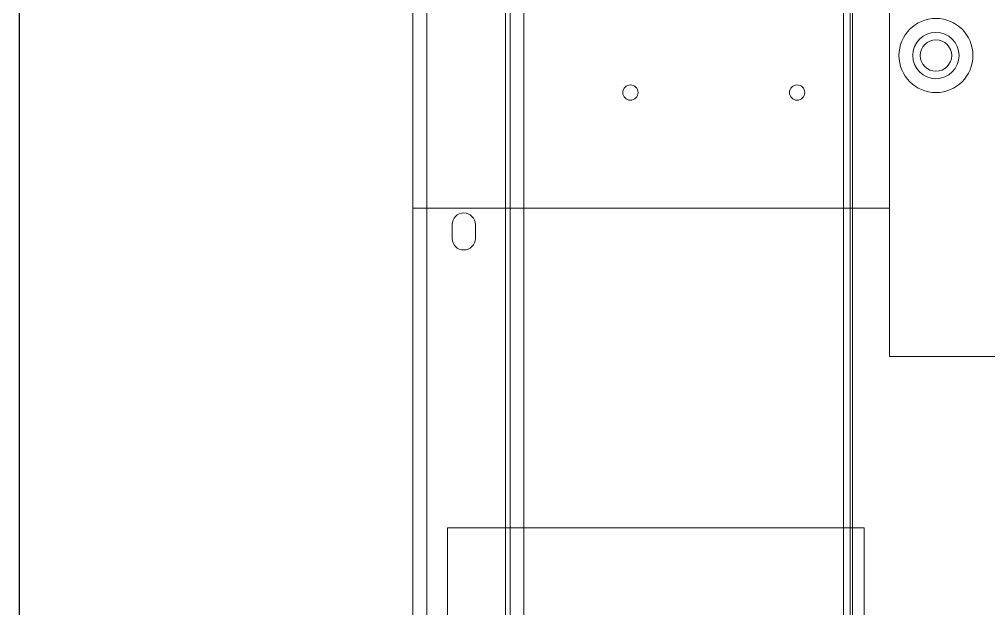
# Model space of a CAD drawing. Extents: x 500 to 100500, y -14500 to 21140.
# Drawn here: x 6034.5 to 6243.9, y -2835.1 to -2707.9 of the extents above; entities that cross this region are included whole.
import ezdxf

# ---------------------------------------------------------------- set-up
doc = ezdxf.new("R2010")
doc.units = 0
doc.linetypes.add('SLD-Solid', pattern=[0])
doc.layers.add('D', color=7, linetype='CONTINUOUS')
doc.layers.add('M06SMMF-001B', color=7, linetype='CONTINUOUS')
doc.layers.add('MODEL', color=7, linetype='SLD-Solid', lineweight=15)

# ---------------------------------------------------------------- blocks, each defined once
blk = doc.blocks.new('KA$Cbf7906b1')
at = {"layer": 'MODEL'}
for p, q in [((85, 80.6), (85, 783.6)), ((0, 80.6), (0, 455.6)), ((188, 402.6), (188, 182.6)), ((188, 214.6), (85, 214.6)), ((88, 214.6), (88, 27.6)), ((105, 214.6), (105, 145.6)), ((106, 214.6), (106, 145.6)), ((109, 214.6), (109, 145.6)), ((178, 214.6), (178, 145.6)), ((179.5, 145.6), (179.5, 214.6)), ((180, 145.6), (180, 214.6)), ((188, 182.6), (338, 182.6)), ((92.5, 145.6), (182.5, 145.6)), ((92.5, 25.6), (92.5, 145.6)), ((182.5, 145.6), (182.5, 25.6))]:
    blk.add_line(p, q, dxfattribs=at)
for centre, radius in [((198, 247.6), 8), ((198, 247.6), 5), ((198, 247.6), 3.4), ((132, 239.6), 1.65), ((168, 239.6), 1.65)]:
    blk.add_circle(centre, radius, dxfattribs=at)
blk = doc.blocks.new('KFASDF3')
at = {"layer": 'MODEL', "color": 6}
for p, q in [((88189.37, -124999.02), (88189.37, -125219.02)), ((88189.37, -125187.02), (88086.37, -125187.02)), ((88189.37, -125219.02), (88339.37, -125219.02))]:
    blk.add_line(p, q, dxfattribs=at)
for centre, radius in [((88199.37, -125154.02), 8), ((88199.37, -125154.02), 5), ((88199.37, -125154.02), 3.4), ((88133.37, -125162.02), 1.65), ((88169.37, -125162.02), 1.65)]:
    blk.add_circle(centre, radius, dxfattribs=at)
blk = doc.blocks.new('KA$C03f0ad08')
at = {"layer": 'MODEL', "color": 4}
for p, q in [((0, 155.6), (0, 1658.6)), ((85, 155.6), (85, 1658.6)), ((179.5, 143.6), (179.5, 1289.6)), ((180, 143.6), (180, 1289.6)), ((105, 766.6), (105, 187.6)), ((106, 766.6), (106, 187.6)), ((109, 766.6), (109, 187.6)), ((88, 764.6), (88, 189.6)), ((178, 764.6), (178, 189.6)), ((93.5, 286.1), (93.5, 283.1)), ((98.5, 283.1), (98.5, 286.1))]:
    blk.add_line(p, q, dxfattribs=at)
for centre, start, end in [((96, 286.1), 0, 180), ((96, 283.1), 180, 0)]:
    blk.add_arc(centre, 2.5, start, end, dxfattribs=at)
at = {"layer": 'M06SMMF-001B', "color": 4}
blk.add_blockref('KFASDF3', (-88001.37, 125476.62), dxfattribs=at)

msp = doc.modelspace()

# ---------------------------------------------------------------- linework, layer by layer
at = {"layer": 'D', "color": 4, "elevation": -10.47}
msp.add_lwpolyline([(6034.5, -1353.7), (6014.5, -1353.7), (6014.5, -2891.7), (6034.5, -2891.7)], close=True, dxfattribs=at)

# ---------------------------------------------------------------- block references
at = {"layer": 'M06SMMF-001B'}
for name, p in [('KA$C03f0ad08', (6034.5, -3038.3, -10.47)), ('KA$Cbf7906b1', (6034.5, -2963.3, -10.47))]:
    msp.add_blockref(name, p, dxfattribs=at)

doc.saveas('drawing.dxf')
